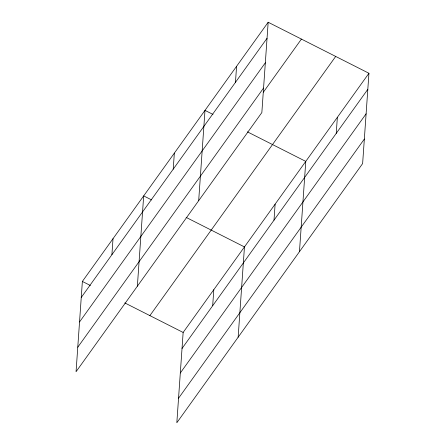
<?xml version="1.0" encoding="UTF-8"?>
<svg xmlns="http://www.w3.org/2000/svg" width="445" height="445" viewBox="0 0 445 445"><rect width="100%" height="100%" fill="white"/><g stroke="black" fill="none" stroke-linecap="round" stroke-linejoin="round"><path stroke-width="0.67" d="M268.168 22.25L82.37 281.435L76.056 371.731L261.855 112.546L268.168 22.25L368.944 73.269L362.63 163.565L176.832 422.75L183.145 332.454L368.944 73.269M111.906 254.701L113.024 238.67M137.366 286.196L143.679 195.906L151.689 199.955M173.216 169.167L174.34 153.136M198.681 200.667L204.995 110.371L213.005 114.426M212.682 305.721L213.806 289.689M235.461 82.342L236.584 66.311M238.147 337.221L244.461 246.925L186.116 217.388M273.998 220.186L275.116 204.16M299.457 251.686L305.776 161.396L247.431 131.853M336.236 133.361L337.36 117.33M81.246 297.466L267.045 38.281M79.533 321.974L265.331 62.789M77.769 347.222L263.568 88.038M263.362 92.187L301.426 39.088M149.887 315.616L335.691 56.432M182.027 348.485L367.826 89.3M180.314 372.993L366.113 113.809M178.545 398.242L364.344 139.057M82.37 281.435L90.374 285.49M124.8 302.917L183.145 332.454"/></g></svg>
